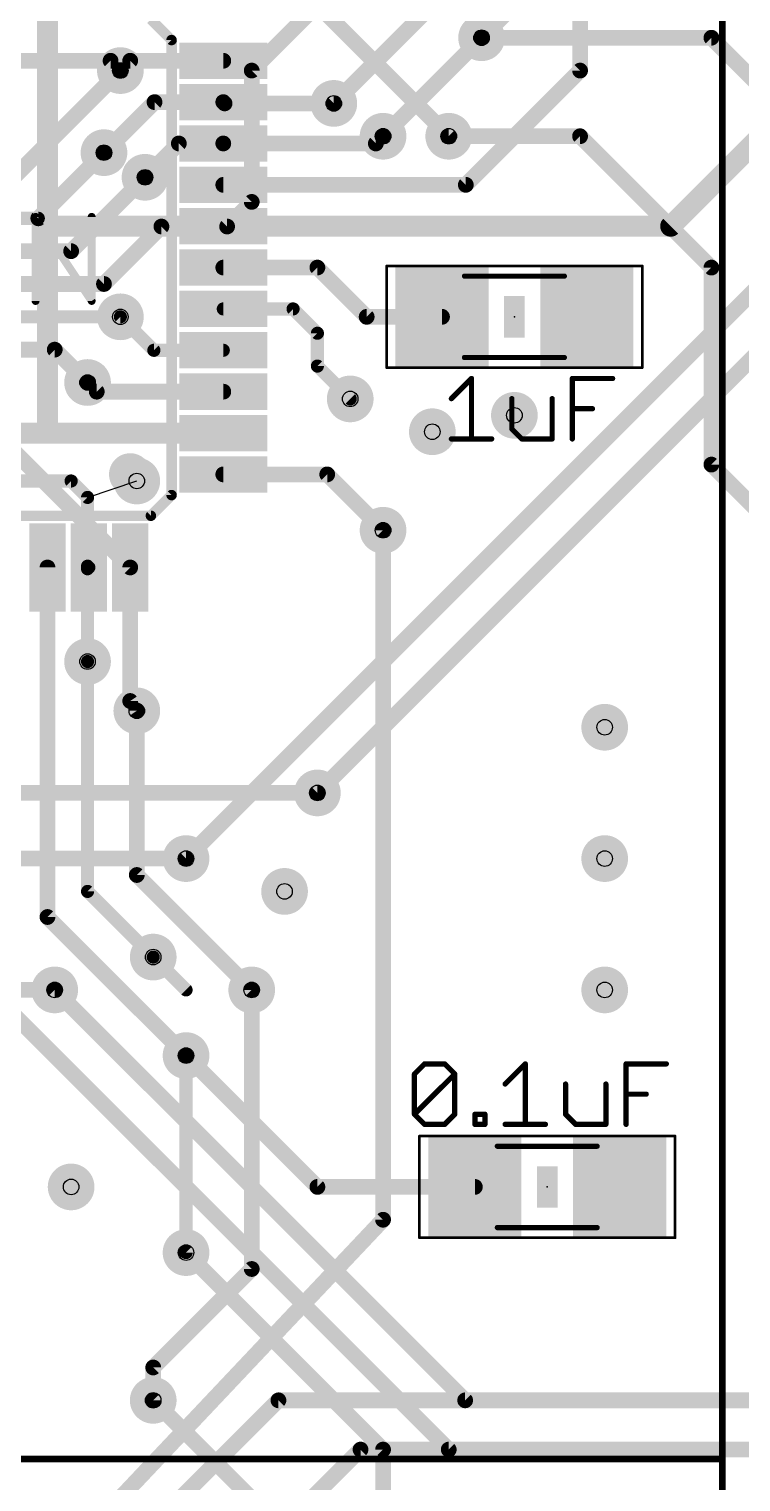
# Model space of a CAD drawing. Extents: x -1 to 156, y 2 to 108.
# Drawn here: x 60.46 to 74.23, y 33.66 to 61.76 of the extents above; entities that cross this region are included whole.
import ezdxf

# ---------------------------------------------------------------- set-up
doc = ezdxf.new("R2010")
doc.units = 0
for name, color, linetype in [('1', 22, 'CONTINUOUS'), ('16', 175, 'CONTINUOUS'), ('18', 82, 'CONTINUOUS'), ('19', 53, 'CONTINUOUS'), ('21', 253, 'CONTINUOUS'), ('23', 7, 'CONTINUOUS'), ('27', 253, 'CONTINUOUS'), ('29', 253, 'CONTINUOUS'), ('30', 253, 'CONTINUOUS'), ('31', 253, 'CONTINUOUS'), ('35', 253, 'CONTINUOUS'), ('39', 22, 'CONTINUOUS'), ('44', 253, 'CONTINUOUS'), ('51', 253, 'CONTINUOUS')]:
    doc.layers.add(name, color=color, linetype=linetype)

# ---------------------------------------------------------------- blocks, each defined once
blk = doc.blocks.new('RECT')
blk.add_solid([(-0.5, -0.5), (0.5, -0.5), (-0.5, 0.5), (0.5, 0.5)])
blk = doc.blocks.new('ROUNDV')
at = {"const_width": 0.5}
blk.add_lwpolyline([(0, -0.25, 1), (0, 0.25, 1), (0, -0.25)], format="xyb", dxfattribs=at)

msp = doc.modelspace()

# ---------------------------------------------------------------- linework, layer by layer
at = {"layer": '1'}
for points, const_width in [([(71.12, 60.96), (71.12, 65.405)], 0.3048), ([(60.82, 62.95), (60.82, 57.95)], 0.4064), ([(65.32, 62.95), (68.58, 59.69)], 0.3048), ([(69.85, 62.23), (69.215, 61.595)], 0.3048), ([(62.23, 60.96), (62.42, 61.15)], 0.3048), ([(62.42, 61.15), (64.22, 61.15)], 0.3048), ([(68.91, 58.75), (71.12, 60.96)], 0.3048), ([(72.8725, 57.95), (75.8825, 60.96)], 0.4064), ([(61.9125, 59.3725), (62.89, 60.35)], 0.3048), ([(62.89, 60.35), (64.22, 60.35)], 0.3048), ([(64.245, 60.325), (64.22, 60.35)], 0.3048), ([(66.3575, 60.325), (64.245, 60.325)], 0.3048), ([(62.7063, 58.8963), (63.36, 59.55)], 0.3048), ([(63.36, 59.55), (64.22, 59.55)], 0.3048), ([(67.17, 59.55), (64.22, 59.55)], 0.3048), ([(67.31, 59.69), (67.17, 59.55)], 0.3048), ([(64.22, 58.75), (68.91, 58.75)], 0.3048), ([(76.2, 58.42), (63.5, 45.72)], 0.3048), ([(60.82, 57.95), (60.82, 53.95)], 0.4064), ([(64.22, 57.95), (60.82, 57.95)], 0.4064), ([(64.22, 57.95), (72.8725, 57.95)], 0.4064), ([(64.22, 57.15), (66.04, 57.15)], 0.3048), ([(66.04, 57.15), (66.9925, 56.1975)], 0.3048), ([(62.8775, 55.55), (62.23, 56.1975)], 0.254), ([(64.22, 56.35), (65.57, 56.35)], 0.254), ([(65.57, 56.35), (66.04, 55.88)], 0.254), ([(66.9925, 56.1975), (68.45, 56.1975)], 0.3048), ([(74.93, 55.88), (66.04, 46.99)], 0.3048), ([(66.04, 55.88), (66.04, 55.245)], 0.254), ([(64.22, 55.55), (62.8775, 55.55)], 0.254), ([(66.04, 55.245), (66.675, 54.61)], 0.254), ([(61.7725, 54.75), (61.595, 54.9275)], 0.3048), ([(64.22, 54.75), (61.7725, 54.75)], 0.3048), ([(55.5375, 53.95), (60.82, 53.95)], 0.4064), ([(60.82, 53.95), (64.22, 53.95)], 0.4064), ([(55.5625, 53.0225), (61.2775, 53.0225)], 0.254), ([(61.2775, 53.0225), (61.595, 52.705)], 0.254), ([(66.23, 53.15), (64.22, 53.15)], 0.3048), ([(67.31, 52.07), (66.23, 53.15)], 0.3048), ([(61.595, 52.705), (61.595, 51.375)], 0.254), ([(60.82, 44.59), (60.82, 51.35)], 0.3048), ([(61.595, 51.375), (61.62, 51.35)], 0.254), ([(61.595, 51.325), (61.62, 51.35)], 0.254), ([(61.595, 49.53), (61.595, 51.325)], 0.254), ([(62.42, 48.7675), (62.42, 51.35)], 0.3048), ([(61.595, 49.53), (61.595, 45.085)], 0.254), ([(62.5475, 48.5775), (62.42, 48.7675)], 0.3048), ([(62.5475, 48.5775), (62.5475, 45.4025)], 0.3048), ([(64.77, 43.18), (62.5475, 45.4025)], 0.3048), ([(61.595, 45.085), (62.865, 43.815)], 0.254), ([(60.82, 44.59), (63.5, 41.91)], 0.3048), ([(68.8975, 35.2425), (60.96, 43.18)], 0.3048), ([(60.02, 42.85), (68.58, 34.29)], 0.3048), ([(63.5, 41.91), (66.04, 39.37)], 0.3048), ([(66.04, 39.37), (69.085, 39.37)], 0.3048), ([(67.31, 34.29), (63.5, 38.1)], 0.3048), ([(66.04, 32.0675), (62.865, 35.2425)], 0.3048), ([(91.1225, 35.2425), (68.8975, 35.2425)], 0.3048), ([(67.31, 27.94), (67.31, 34.29)], 0.3048), ([(68.58, 34.29), (91.44, 34.29)], 0.3048)]:
    msp.add_lwpolyline(points, dxfattribs=dict(at, const_width=const_width))
for points, const_width in [([(69.1611, 61.6489, 1), (69.2689, 61.5411)], 0.1524), ([(62.42, 61.2262, 1), (62.42, 61.0738)], 0.1524), ([(62.4739, 61.0961, 1), (62.3661, 61.2039)], 0.1524), ([(64.22, 61.0738, 1), (64.22, 61.2262)], 0.1524), ([(62.1761, 61.0139, 1), (62.2839, 60.9061)], 0.1524), ([(71.0438, 60.96, 1), (71.1962, 60.96)], 0.1524), ([(71.1739, 60.9061, 1), (71.0661, 61.0139)], 0.1524), ([(62.89, 60.4262, 1), (62.89, 60.2738)], 0.1524), ([(62.9439, 60.2961, 1), (62.8361, 60.4039)], 0.1524), ([(64.2739, 60.4039, 1), (64.1661, 60.2961)], 0.1524), ([(64.245, 60.4012, 1), (64.245, 60.2488)], 0.1524), ([(64.1911, 60.2711, 1), (64.2989, 60.3789)], 0.1524), ([(64.22, 60.2738, 1), (64.22, 60.4262)], 0.1524), ([(66.3575, 60.2488, 1), (66.3575, 60.4012)], 0.1524), ([(63.36, 59.6262, 1), (63.36, 59.4738)], 0.1524), ([(63.4139, 59.4961, 1), (63.3061, 59.6039)], 0.1524), ([(64.22, 59.6262, 1), (64.22, 59.4738)], 0.1524), ([(64.22, 59.4738, 1), (64.22, 59.6262)], 0.1524), ([(67.1161, 59.6039, 1), (67.2239, 59.4961)], 0.1524), ([(67.17, 59.4738, 1), (67.17, 59.6262)], 0.1524), ([(67.3639, 59.6361, 1), (67.2561, 59.7439)], 0.1524), ([(68.5261, 59.6361, 1), (68.6339, 59.7439)], 0.1524), ([(61.8586, 59.4264, 1), (61.9664, 59.3186)], 0.1524), ([(62.6524, 58.9501, 1), (62.7601, 58.8424)], 0.1524), ([(64.22, 58.8262, 1), (64.22, 58.6738)], 0.1524), ([(68.8561, 58.8039, 1), (68.9639, 58.6961)], 0.1524), ([(68.91, 58.6738, 1), (68.91, 58.8262)], 0.1524), ([(60.9216, 57.95, 1), (60.7184, 57.95)], 0.2032), ([(60.82, 58.0516, 1), (60.82, 57.8484)], 0.2032), ([(60.7184, 57.95, 1), (60.9216, 57.95)], 0.2032), ([(64.22, 58.0516, 1), (64.22, 57.8484)], 0.2032), ([(64.22, 57.8484, 1), (64.22, 58.0516)], 0.2032), ([(72.8007, 58.0218, 1), (72.9443, 57.8782)], 0.2032), ([(72.8725, 57.8484, 1), (72.8725, 58.0516)], 0.2032), ([(64.22, 57.2262, 1), (64.22, 57.0738)], 0.1524), ([(66.0939, 57.2039, 1), (65.9861, 57.0961)], 0.1524), ([(66.04, 57.0738, 1), (66.04, 57.2262)], 0.1524), ([(62.2749, 56.2424, 1), (62.1851, 56.1526)], 0.127), ([(64.22, 56.4135, 1), (64.22, 56.2865)], 0.127), ([(65.6149, 56.3949, 1), (65.5251, 56.3051)], 0.127), ([(65.57, 56.2865, 1), (65.57, 56.4135)], 0.127), ([(66.9925, 56.2737, 1), (66.9925, 56.1213)], 0.1524), ([(66.9386, 56.1436, 1), (67.0464, 56.2514)], 0.1524), ([(68.45, 56.1213, 1), (68.45, 56.2737)], 0.1524), ([(66.1035, 55.88, 1), (65.9765, 55.88)], 0.127), ([(65.9951, 55.8351, 1), (66.0849, 55.9249)], 0.127), ([(62.8775, 55.6135, 1), (62.8775, 55.4865)], 0.127), ([(62.8326, 55.5051, 1), (62.9224, 55.5949)], 0.127), ([(64.22, 55.4865, 1), (64.22, 55.6135)], 0.127), ([(66.0849, 55.2899, 1), (65.9951, 55.2001)], 0.127), ([(61.6489, 54.9814, 1), (61.5411, 54.8736)], 0.1524), ([(65.9765, 55.245, 1), (66.1035, 55.245)], 0.127), ([(61.7725, 54.8262, 1), (61.7725, 54.6738)], 0.1524), ([(61.7186, 54.6961, 1), (61.8264, 54.8039)], 0.1524), ([(64.22, 54.6738, 1), (64.22, 54.8262)], 0.1524), ([(66.6301, 54.5651, 1), (66.7199, 54.6549)], 0.127), ([(60.82, 54.0516, 1), (60.82, 53.8484)], 0.2032), ([(60.7184, 53.95, 1), (60.9216, 53.95)], 0.2032), ([(60.82, 53.8484, 1), (60.82, 54.0516)], 0.2032), ([(64.22, 53.8484, 1), (64.22, 54.0516)], 0.2032), ([(61.3224, 53.0674, 1), (61.2326, 52.9776)], 0.127), ([(61.2775, 52.959, 1), (61.2775, 53.086)], 0.127), ([(64.22, 53.2262, 1), (64.22, 53.0738)], 0.1524), ([(66.2839, 53.2039, 1), (66.1761, 53.0961)], 0.1524), ([(66.23, 53.0738, 1), (66.23, 53.2262)], 0.1524), ([(61.6585, 52.705, 1), (61.5315, 52.705)], 0.127), ([(61.5501, 52.6601, 1), (61.6399, 52.7499)], 0.127), ([(67.2561, 52.0161, 1), (67.3639, 52.1239)], 0.1524), ([(60.8962, 51.35, 1), (60.7438, 51.35)], 0.1524), ([(61.6399, 51.4199, 1), (61.5501, 51.3301)], 0.127), ([(61.6585, 51.325, 1), (61.5315, 51.325)], 0.127), ([(61.5315, 51.375, 1), (61.6585, 51.375)], 0.127), ([(61.5501, 51.3699, 1), (61.6399, 51.2801)], 0.127), ([(61.6649, 51.3051, 1), (61.5751, 51.3949)], 0.127), ([(61.5751, 51.3051, 1), (61.6649, 51.3949)], 0.127), ([(62.4962, 51.35, 1), (62.3438, 51.35)], 0.1524), ([(61.6585, 49.53, 1), (61.5315, 49.53)], 0.127), ([(61.5315, 49.53, 1), (61.6585, 49.53)], 0.127), ([(62.4833, 48.81, 1), (62.3567, 48.725)], 0.1524), ([(62.3438, 48.7675, 1), (62.4962, 48.7675)], 0.1524), ([(62.6237, 48.5775, 1), (62.4713, 48.5775)], 0.1524), ([(62.4842, 48.535, 1), (62.6108, 48.62)], 0.1524), ([(65.9861, 47.0439, 1), (66.0939, 46.9361)], 0.1524), ([(63.4461, 45.7739, 1), (63.5539, 45.6661)], 0.1524), ([(62.6014, 45.4564, 1), (62.4936, 45.3486)], 0.1524), ([(62.4713, 45.4025, 1), (62.6237, 45.4025)], 0.1524), ([(61.6399, 45.1299, 1), (61.5501, 45.0401)], 0.127), ([(61.5315, 45.085, 1), (61.6585, 45.085)], 0.127), ([(60.8739, 44.6439, 1), (60.7661, 44.5361)], 0.1524), ([(60.7438, 44.59, 1), (60.8962, 44.59)], 0.1524), ([(62.8201, 43.7701, 1), (62.9099, 43.8599)], 0.127), ([(61.0139, 43.2339, 1), (60.9061, 43.1261)], 0.1524), ([(64.7161, 43.1261, 1), (64.8239, 43.2339)], 0.1524), ([(63.5539, 41.9639, 1), (63.4461, 41.8561)], 0.1524), ([(63.4461, 41.8561, 1), (63.5539, 41.9639)], 0.1524), ([(66.04, 39.4462, 1), (66.04, 39.2938)], 0.1524), ([(65.9861, 39.3161, 1), (66.0939, 39.4239)], 0.1524), ([(69.085, 39.2938, 1), (69.085, 39.4462)], 0.1524), ([(63.5539, 38.1539, 1), (63.4461, 38.0461)], 0.1524), ([(62.9189, 35.2964, 1), (62.8111, 35.1886)], 0.1524), ([(68.8975, 35.3187, 1), (68.8975, 35.1663)], 0.1524), ([(68.8436, 35.1886, 1), (68.9514, 35.2964)], 0.1524), ([(67.3862, 34.29, 1), (67.2338, 34.29)], 0.1524), ([(67.2561, 34.2361, 1), (67.3639, 34.3439)], 0.1524), ([(68.58, 34.3662, 1), (68.58, 34.2138)], 0.1524), ([(68.5261, 34.2361, 1), (68.6339, 34.3439)], 0.1524)]:
    msp.add_lwpolyline(points, format="xyb", dxfattribs=dict(at, const_width=const_width))
at = {"layer": '16'}
for points, const_width in [([(66.1988, 62.3888), (64.77, 60.96)], 0.3048), ([(68.4213, 62.3888), (66.3575, 60.325)], 0.3048), ([(69.215, 61.595), (67.31, 59.69)], 0.3048), ([(73.66, 61.595), (69.215, 61.595)], 0.3048), ([(75.565, 59.69), (73.66, 61.595)], 0.3048), ([(62.04, 61.15), (51.88, 61.15)], 0.3048), ([(62.23, 60.96), (62.04, 61.15)], 0.3048), ([(60.1663, 58.8963), (62.23, 60.96)], 0.3048), ([(64.77, 60.96), (64.77, 58.42)], 0.3048), ([(71.12, 59.69), (68.58, 59.69)], 0.3048), ([(73.66, 57.15), (71.12, 59.69)], 0.3048), ([(60.6425, 58.1025), (61.9125, 59.3725)], 0.3048), ([(61.2775, 57.4675), (62.7063, 58.8963)], 0.3048), ([(64.77, 58.42), (64.2938, 57.9438)], 0.3048), ([(37.465, 58.1025), (60.6425, 58.1025)], 0.254), ([(63.0237, 57.9438), (61.9125, 56.8325)], 0.3048), ([(64.2938, 57.9438), (63.0237, 57.9438)], 0.3048), ([(42.2275, 57.4675), (61.2775, 57.4675)], 0.3048), ([(73.66, 53.34), (73.66, 57.15)], 0.3048), ([(61.9125, 56.8325), (42.8625, 56.8325)], 0.3048), ([(62.23, 56.1975), (43.18, 56.1975)], 0.254), ([(60.96, 55.5625), (43.4975, 55.5625)], 0.3048), ([(61.595, 54.9275), (60.96, 55.5625)], 0.3048), ([(60.0075, 53.7625), (62.42, 51.35)], 0.3048), ([(76.2, 50.8), (73.66, 53.34)], 0.3048), ([(67.31, 38.735), (67.31, 52.07)], 0.3048), ([(62.42, 51.35), (62.42, 48.7675)], 0.3048), ([(62.42, 48.7675), (62.5475, 48.5775)], 0.3048), ([(66.04, 46.99), (58.42, 46.99)], 0.3048), ([(63.5, 45.72), (57.785, 45.72)], 0.3048), ([(62.865, 43.815), (63.5, 43.18)], 0.254), ([(60.96, 43.18), (58.42, 43.18)], 0.3048), ([(64.77, 37.7825), (64.77, 43.18)], 0.3048), ([(63.5, 38.1), (63.5, 41.91)], 0.254), ([(61.9125, 33.02), (67.31, 38.735)], 0.3048), ([(62.865, 35.8775), (64.77, 37.7825)], 0.3048), ([(62.865, 35.2425), (62.865, 35.8775)], 0.3048), ([(65.2865, 35.2425), (60.57, 30.526)], 0.3048), ([(65.2865, 35.2425), (88.265, 35.2425)], 0.3048), ([(63.11, 30.526), (66.874, 34.29)], 0.3048), ([(66.874, 34.29), (92.8688, 34.29)], 0.3048)]:
    msp.add_lwpolyline(points, dxfattribs=dict(at, const_width=const_width))
for points, const_width in [([(69.215, 61.6712, 1), (69.215, 61.5188)], 0.1524), ([(69.2689, 61.5411, 1), (69.1611, 61.6489)], 0.1524), ([(73.7139, 61.6489, 1), (73.6061, 61.5411)], 0.1524), ([(73.66, 61.5188, 1), (73.66, 61.6712)], 0.1524), ([(62.0939, 61.2039, 1), (61.9861, 61.0961)], 0.1524), ([(62.04, 61.0738, 1), (62.04, 61.2262)], 0.1524), ([(62.2839, 60.9061, 1), (62.1761, 61.0139)], 0.1524), ([(62.1761, 60.9061, 1), (62.2839, 61.0139)], 0.1524), ([(64.8462, 60.96, 1), (64.6938, 60.96)], 0.1524), ([(64.7161, 61.0139, 1), (64.8239, 60.9061)], 0.1524), ([(66.3036, 60.3789, 1), (66.4114, 60.2711)], 0.1524), ([(67.2561, 59.7439, 1), (67.3639, 59.6361)], 0.1524), ([(68.58, 59.7662, 1), (68.58, 59.6138)], 0.1524), ([(71.1739, 59.7439, 1), (71.0661, 59.6361)], 0.1524), ([(71.12, 59.6138, 1), (71.12, 59.7662)], 0.1524), ([(61.9664, 59.3186, 1), (61.8586, 59.4264)], 0.1524), ([(62.7601, 58.8424, 1), (62.6524, 58.9501)], 0.1524), ([(64.6938, 58.42, 1), (64.8462, 58.42)], 0.1524), ([(64.8239, 58.3661, 1), (64.7161, 58.4739)], 0.1524), ([(60.5886, 58.1564, 1), (60.6964, 58.0486)], 0.1524), ([(60.6425, 58.039, 1), (60.6425, 58.166)], 0.127), ([(63.0237, 58.02, 1), (63.0237, 57.8676)], 0.1524), ([(63.0776, 57.8899, 1), (62.9699, 57.9976)], 0.1524), ([(64.2399, 57.9976, 1), (64.3476, 57.8899)], 0.1524), ([(64.2938, 57.8676, 1), (64.2938, 58.02)], 0.1524), ([(61.2775, 57.3913, 1), (61.2775, 57.5437)], 0.1524), ([(61.2236, 57.5214, 1), (61.3314, 57.4136)], 0.1524), ([(73.7362, 57.15, 1), (73.5838, 57.15)], 0.1524), ([(73.6061, 57.0961, 1), (73.7139, 57.2039)], 0.1524), ([(61.8586, 56.8864, 1), (61.9664, 56.7786)], 0.1524), ([(61.9125, 56.7563, 1), (61.9125, 56.9087)], 0.1524), ([(62.23, 56.134, 1), (62.23, 56.261)], 0.127), ([(61.0139, 55.6164, 1), (60.9061, 55.5086)], 0.1524), ([(60.96, 55.4863, 1), (60.96, 55.6387)], 0.1524), ([(61.5411, 54.8736, 1), (61.6489, 54.9814)], 0.1524), ([(73.7139, 53.3939, 1), (73.6061, 53.2861)], 0.1524), ([(73.5838, 53.34, 1), (73.7362, 53.34)], 0.1524), ([(67.3862, 52.07, 1), (67.2338, 52.07)], 0.1524), ([(62.4962, 51.35, 1), (62.3438, 51.35)], 0.1524), ([(62.3661, 51.2961, 1), (62.4739, 51.4039)], 0.1524), ([(62.4833, 48.81, 1), (62.3567, 48.725)], 0.1524), ([(62.3438, 48.7675, 1), (62.4962, 48.7675)], 0.1524), ([(62.4842, 48.535, 1), (62.6108, 48.62)], 0.1524), ([(66.04, 46.9138, 1), (66.04, 47.0662)], 0.1524), ([(63.5, 45.6438, 1), (63.5, 45.7962)], 0.1524), ([(62.9099, 43.8599, 1), (62.8201, 43.7701)], 0.127), ([(60.96, 43.1038, 1), (60.96, 43.2562)], 0.1524), ([(63.4551, 43.1351, 1), (63.5449, 43.2249)], 0.127), ([(64.8462, 43.18, 1), (64.6938, 43.18)], 0.1524), ([(63.5635, 41.91, 1), (63.4365, 41.91)], 0.127), ([(67.2338, 38.735, 1), (67.3862, 38.735)], 0.1524), ([(67.3654, 38.6827, 1), (67.2546, 38.7873)], 0.1524), ([(63.4365, 38.1, 1), (63.5635, 38.1)], 0.127), ([(64.8239, 37.7286, 1), (64.7161, 37.8364)], 0.1524), ([(64.6938, 37.7825, 1), (64.8462, 37.7825)], 0.1524), ([(62.9412, 35.8775, 1), (62.7888, 35.8775)], 0.1524), ([(62.8111, 35.9314, 1), (62.9189, 35.8236)], 0.1524), ([(62.7888, 35.2425, 1), (62.9412, 35.2425)], 0.1524), ([(65.2865, 35.3187, 1), (65.2865, 35.1663)], 0.1524), ([(65.3404, 35.1886, 1), (65.2326, 35.2964)], 0.1524), ([(66.874, 34.3662, 1), (66.874, 34.2138)], 0.1524), ([(66.9279, 34.2361, 1), (66.8201, 34.3439)], 0.1524)]:
    msp.add_lwpolyline(points, format="xyb", dxfattribs=dict(at, const_width=const_width))
at = {"layer": '19'}
msp.add_line((61.595, 52.705), (62.5475, 53.0225), dxfattribs=at)
at = {"layer": '21'}
for points, const_width in [([(73.87, 80.106), (73.87, 34.106)], 0.127), ([(62.82, 61.95), (63.22, 61.55)], 0.2032), ([(63.22, 61.55), (63.22, 52.75)], 0.2032), ([(63.22, 52.75), (62.82, 52.35)], 0.2032), ([(62.82, 52.35), (54.02, 52.35)], 0.2032), ([(73.87, 34.106), (39.37, 34.106)], 0.127), ([(73.87, 28.106), (73.87, 34.106)], 0.127)]:
    msp.add_lwpolyline(points, dxfattribs=dict(at, const_width=const_width))
for points, const_width in [([(63.2708, 61.55, 1), (63.1692, 61.55)], 0.1016), ([(63.1841, 61.5141, 1), (63.2559, 61.5859)], 0.1016), ([(62.42, 52.8673, 1), (62.42, 53.4327, 1), (62.42, 52.8673)], 0.254), ([(63.2559, 52.7141, 1), (63.1841, 52.7859)], 0.1016), ([(63.1692, 52.75, 1), (63.2708, 52.75)], 0.1016), ([(62.7841, 52.3859, 1), (62.8559, 52.3141)], 0.1016), ([(62.82, 52.2992, 1), (62.82, 52.4008)], 0.1016), ([(73.9018, 34.106, 1), (73.8383, 34.106)], 0.0635), ([(73.8383, 34.106, 1), (73.9018, 34.106)], 0.0635), ([(73.87, 34.0742, 1), (73.87, 34.1378)], 0.0635)]:
    msp.add_lwpolyline(points, format="xyb", dxfattribs=dict(at, const_width=const_width))
at = {"layer": '23'}
for p in [(69.85, 56.1975), (70.485, 39.37)]:
    msp.add_point(p, dxfattribs=at)
at = {"layer": '27'}
for points, const_width in [([(60.5897, 56.5039), (60.5897, 58.1309)], 0.1524), ([(60.5897, 58.1309), (61.6743, 56.5039)], 0.1524), ([(61.6743, 56.5039), (61.6743, 58.1309)], 0.1524), ([(68.6308, 54.6149), (69.0206, 55.0047)], 0.1016), ([(69.0206, 55.0047), (69.0206, 53.8353)], 0.1016), ([(70.9696, 53.8353), (70.9696, 55.0047)], 0.1016), ([(70.9696, 55.0047), (71.7492, 55.0047)], 0.1016), ([(69.8002, 54.6149), (69.8002, 54.0302)], 0.1016), ([(70.5798, 53.8353), (70.5798, 54.6149)], 0.1016), ([(70.9696, 54.42), (71.3594, 54.42)], 0.1016), ([(69.8002, 54.0302), (69.9951, 53.8353)], 0.1016), ([(68.6308, 53.8353), (69.4104, 53.8353)], 0.1016), ([(69.9951, 53.8353), (70.5798, 53.8353)], 0.1016), ([(67.9164, 41.5542), (68.1113, 41.7491)], 0.1016), ([(67.9164, 40.7746), (67.9164, 41.5542)], 0.1016), ([(67.9164, 40.7746), (68.696, 41.5542)], 0.1016), ([(68.1113, 41.7491), (68.5011, 41.7491)], 0.1016), ([(68.5011, 41.7491), (68.696, 41.5542)], 0.1016), ([(68.696, 41.5542), (68.696, 40.7746)], 0.1016), ([(69.6705, 41.3593), (70.0603, 41.7491)], 0.1016), ([(70.0603, 41.7491), (70.0603, 40.5797)], 0.1016), ([(72.0093, 40.5797), (72.0093, 41.7491)], 0.1016), ([(72.0093, 41.7491), (72.7889, 41.7491)], 0.1016), ([(70.8399, 41.3593), (70.8399, 40.7746)], 0.1016), ([(71.6195, 40.5797), (71.6195, 41.3593)], 0.1016), ([(72.0093, 41.1644), (72.3991, 41.1644)], 0.1016), ([(68.1113, 40.5797), (67.9164, 40.7746)], 0.1016), ([(68.696, 40.7746), (68.5011, 40.5797)], 0.1016), ([(69.0858, 40.5797), (69.0858, 40.7746)], 0.1016), ([(69.0858, 40.7746), (69.2807, 40.7746)], 0.1016), ([(69.2807, 40.7746), (69.2807, 40.5797)], 0.1016), ([(70.8399, 40.7746), (71.0348, 40.5797)], 0.1016), ([(68.5011, 40.5797), (68.1113, 40.5797)], 0.1016), ([(69.2807, 40.5797), (69.0858, 40.5797)], 0.1016), ([(69.6705, 40.5797), (70.4501, 40.5797)], 0.1016), ([(71.0348, 40.5797), (71.6195, 40.5797)], 0.1016)]:
    msp.add_lwpolyline(points, dxfattribs=dict(at, const_width=const_width))
for points, const_width in [([(60.6278, 58.1309, 1), (60.5516, 58.1309)], 0.0762), ([(60.6214, 58.152, 1), (60.558, 58.1098)], 0.0762), ([(61.7124, 58.1309, 1), (61.6362, 58.1309)], 0.0762), ([(60.5516, 56.5039, 1), (60.6278, 56.5039)], 0.0762), ([(61.6362, 56.5039, 1), (61.7124, 56.5039)], 0.0762), ([(61.6426, 56.4828, 1), (61.706, 56.5251)], 0.0762), ([(69.046, 55.0047, 1), (68.9952, 55.0047)], 0.0508), ([(69.0386, 54.9867, 1), (69.0026, 55.0227)], 0.0508), ([(70.995, 55.0047, 1), (70.9442, 55.0047)], 0.0508), ([(70.9696, 55.0301, 1), (70.9696, 54.9793)], 0.0508), ([(71.7492, 54.9793, 1), (71.7492, 55.0301)], 0.0508), ([(68.6128, 54.6329, 1), (68.6488, 54.5969)], 0.0508), ([(69.8256, 54.6149, 1), (69.7748, 54.6149)], 0.0508), ([(70.6052, 54.6149, 1), (70.5544, 54.6149)], 0.0508), ([(70.9696, 54.4454, 1), (70.9696, 54.3946)], 0.0508), ([(71.3594, 54.3946, 1), (71.3594, 54.4454)], 0.0508), ([(69.8182, 54.0482, 1), (69.7822, 54.0122)], 0.0508), ([(69.7748, 54.0302, 1), (69.8256, 54.0302)], 0.0508), ([(68.6308, 53.8607, 1), (68.6308, 53.8099)], 0.0508), ([(68.9952, 53.8353, 1), (69.046, 53.8353)], 0.0508), ([(69.4104, 53.8099, 1), (69.4104, 53.8607)], 0.0508), ([(69.9951, 53.8607, 1), (69.9951, 53.8099)], 0.0508), ([(69.9771, 53.8173, 1), (70.0131, 53.8533)], 0.0508), ([(70.5544, 53.8353, 1), (70.6052, 53.8353)], 0.0508), ([(70.5798, 53.8099, 1), (70.5798, 53.8607)], 0.0508), ([(70.9442, 53.8353, 1), (70.995, 53.8353)], 0.0508), ([(67.9418, 41.5542, 1), (67.891, 41.5542)], 0.0508), ([(67.8985, 41.5721, 1), (67.9344, 41.5362)], 0.0508), ([(68.1113, 41.7745, 1), (68.1113, 41.7237)], 0.0508), ([(68.1293, 41.7311, 1), (68.0934, 41.767)], 0.0508), ([(68.5191, 41.767, 1), (68.4832, 41.7311)], 0.0508), ([(68.5011, 41.7237, 1), (68.5011, 41.7745)], 0.0508), ([(68.7214, 41.5542, 1), (68.6706, 41.5542)], 0.0508), ([(68.714, 41.5362, 1), (68.6781, 41.5721)], 0.0508), ([(68.6781, 41.5362, 1), (68.714, 41.5721)], 0.0508), ([(70.0857, 41.7491, 1), (70.0349, 41.7491)], 0.0508), ([(70.0783, 41.7311, 1), (70.0424, 41.767)], 0.0508), ([(72.0347, 41.7491, 1), (71.9839, 41.7491)], 0.0508), ([(72.0093, 41.7745, 1), (72.0093, 41.7237)], 0.0508), ([(72.7889, 41.7237, 1), (72.7889, 41.7745)], 0.0508), ([(69.6526, 41.3772, 1), (69.6885, 41.3413)], 0.0508), ([(70.8653, 41.3593, 1), (70.8145, 41.3593)], 0.0508), ([(71.6449, 41.3593, 1), (71.5941, 41.3593)], 0.0508), ([(72.0093, 41.1898, 1), (72.0093, 41.139)], 0.0508), ([(72.3991, 41.139, 1), (72.3991, 41.1898)], 0.0508), ([(67.891, 40.7746, 1), (67.9418, 40.7746)], 0.0508), ([(67.9344, 40.7925, 1), (67.8985, 40.7566)], 0.0508), ([(67.8985, 40.7925, 1), (67.9344, 40.7566)], 0.0508), ([(68.6706, 40.7746, 1), (68.7214, 40.7746)], 0.0508), ([(68.714, 40.7566, 1), (68.6781, 40.7925)], 0.0508), ([(69.1112, 40.7746, 1), (69.0604, 40.7746)], 0.0508), ([(69.0858, 40.8, 1), (69.0858, 40.7492)], 0.0508), ([(69.3061, 40.7746, 1), (69.2553, 40.7746)], 0.0508), ([(69.2807, 40.7492, 1), (69.2807, 40.8)], 0.0508), ([(70.8145, 40.7746, 1), (70.8653, 40.7746)], 0.0508), ([(70.8579, 40.7925, 1), (70.822, 40.7566)], 0.0508), ([(68.1113, 40.6051, 1), (68.1113, 40.5543)], 0.0508), ([(68.0934, 40.5617, 1), (68.1293, 40.5976)], 0.0508), ([(68.4832, 40.5976, 1), (68.5191, 40.5617)], 0.0508), ([(68.5011, 40.5543, 1), (68.5011, 40.6051)], 0.0508), ([(69.0858, 40.6051, 1), (69.0858, 40.5543)], 0.0508), ([(69.0604, 40.5797, 1), (69.1112, 40.5797)], 0.0508), ([(69.2553, 40.5797, 1), (69.3061, 40.5797)], 0.0508), ([(69.2807, 40.5543, 1), (69.2807, 40.6051)], 0.0508), ([(69.6705, 40.6051, 1), (69.6705, 40.5543)], 0.0508), ([(70.0349, 40.5797, 1), (70.0857, 40.5797)], 0.0508), ([(70.4501, 40.5543, 1), (70.4501, 40.6051)], 0.0508), ([(71.0348, 40.6051, 1), (71.0348, 40.5543)], 0.0508), ([(71.0169, 40.5617, 1), (71.0528, 40.5976)], 0.0508), ([(71.5941, 40.5797, 1), (71.6449, 40.5797)], 0.0508), ([(71.6195, 40.5543, 1), (71.6195, 40.6051)], 0.0508), ([(71.9839, 40.5797, 1), (72.0347, 40.5797)], 0.0508)]:
    msp.add_lwpolyline(points, format="xyb", dxfattribs=dict(at, const_width=const_width))
at = {"layer": '39', "const_width": 0.0508}
for points in [[(67.377, 57.1805), (72.323, 57.1805)], [(67.377, 55.2145), (67.377, 57.1805)], [(72.323, 57.1805), (72.323, 55.2145)], [(72.323, 55.2145), (67.377, 55.2145)], [(68.012, 40.353), (72.958, 40.353)], [(68.012, 38.387), (68.012, 40.353)], [(72.958, 40.353), (72.958, 38.387)], [(72.958, 38.387), (68.012, 38.387)]]:
    msp.add_lwpolyline(points, dxfattribs=at)
at = {"layer": '39', "const_width": 0.0254}
for points in [[(67.377, 57.1932, 1), (67.377, 57.1678)], [(67.3897, 57.1805, 1), (67.3643, 57.1805)], [(72.3357, 57.1805, 1), (72.3103, 57.1805)], [(72.323, 57.1678, 1), (72.323, 57.1932)], [(67.377, 55.2272, 1), (67.377, 55.2018)], [(67.3643, 55.2145, 1), (67.3897, 55.2145)], [(72.3103, 55.2145, 1), (72.3357, 55.2145)], [(72.323, 55.2018, 1), (72.323, 55.2272)], [(68.012, 40.3657, 1), (68.012, 40.3403)], [(68.0247, 40.353, 1), (67.9993, 40.353)], [(72.9707, 40.353, 1), (72.9453, 40.353)], [(72.958, 40.3403, 1), (72.958, 40.3657)], [(68.012, 38.3997, 1), (68.012, 38.3743)], [(67.9993, 38.387, 1), (68.0247, 38.387)], [(72.9453, 38.387, 1), (72.9707, 38.387)], [(72.958, 38.3743, 1), (72.958, 38.3997)]]:
    msp.add_lwpolyline(points, format="xyb", dxfattribs=at)
at = {"layer": '44'}
for centre in [(69.215, 61.595), (62.23, 60.96), (66.3575, 60.325), (67.31, 59.69), (68.58, 59.69), (61.9125, 59.3725), (62.7063, 58.8963), (62.23, 56.1975), (61.595, 54.9275), (66.675, 54.61), (69.85, 54.2925), (68.2625, 53.975), (62.5475, 53.0225), (67.31, 52.07), (61.595, 49.53), (62.5475, 48.5775), (71.5962, 48.26), (66.04, 46.99), (63.5, 45.72), (71.5962, 45.72), (65.405, 45.085), (62.865, 43.815), (60.96, 43.18), (64.77, 43.18), (71.5962, 43.18), (63.5, 41.91), (61.2775, 39.37), (63.5, 38.1), (62.865, 35.2425)]:
    msp.add_circle(centre, 0.15, dxfattribs=at)
at = {"layer": '51', "const_width": 0.1016}
for points in [[(68.885, 56.9845), (70.815, 56.9845)], [(68.885, 55.4105), (70.815, 55.4105)], [(71.45, 40.157), (69.52, 40.157)], [(71.45, 38.583), (69.52, 38.583)]]:
    msp.add_lwpolyline(points, dxfattribs=at)
at = {"layer": '51', "const_width": 0.0508}
for points in [[(68.885, 57.0099, 1), (68.885, 56.9591)], [(70.815, 56.9591, 1), (70.815, 57.0099)], [(68.885, 55.4359, 1), (68.885, 55.3851)], [(70.815, 55.3851, 1), (70.815, 55.4359)], [(69.52, 40.1824, 1), (69.52, 40.1316)], [(71.45, 40.1316, 1), (71.45, 40.1824)], [(69.52, 38.6084, 1), (69.52, 38.5576)], [(71.45, 38.5576, 1), (71.45, 38.6084)]]:
    msp.add_lwpolyline(points, format="xyb", dxfattribs=at)

# ---------------------------------------------------------------- block references
at = {"layer": '1', "rotation": 180}
for p, xscale, yscale in [((64.22, 61.15), 1.5, 0.5), ((64.22, 60.35), 1.5, 0.5), ((64.22, 59.55), 1.5, 0.5), ((64.22, 58.75), 1.5, 0.5), ((64.22, 57.95), 1.5, 0.5), ((64.22, 57.15), 1.5, 0.5), ((64.22, 56.35), 1.5, 0.5), ((64.22, 55.55), 1.5, 0.5), ((64.22, 54.75), 1.5, 0.5), ((64.22, 53.95), 1.5, 0.5), ((64.22, 53.15), 1.5, 0.5), ((60.82, 51.35), 0.5, 1.5), ((61.62, 51.35), 0.5, 1.5), ((62.42, 51.35), 0.5, 1.5), ((69.085, 39.37), 1.6, 1.8), ((71.885, 39.37), 1.6, 1.8)]:
    msp.add_blockref('RECT', p, dxfattribs=dict(at, xscale=xscale, yscale=yscale))
at = {"layer": '1', "xscale": 1.6, "yscale": 1.8}
for p in [(68.45, 56.1975), (71.25, 56.1975)]:
    msp.add_blockref('RECT', p, dxfattribs=at)
at = {"layer": '18', "xscale": 0.7, "yscale": 0.7}
for p in [(69.215, 61.595), (69.215, 61.595), (62.23, 60.96), (62.23, 60.96), (66.3575, 60.325), (66.3575, 60.325), (67.31, 59.69), (67.31, 59.69), (68.58, 59.69), (68.58, 59.69), (61.9125, 59.3725), (61.9125, 59.3725), (62.7063, 58.8963), (62.7063, 58.8963), (62.23, 56.1975), (62.23, 56.1975), (61.595, 54.9275), (61.595, 54.9275), (66.675, 54.61), (66.675, 54.61), (69.85, 54.2925), (69.85, 54.2925), (68.2625, 53.975), (68.2625, 53.975), (62.5475, 53.0225), (62.5475, 53.0225), (67.31, 52.07), (67.31, 52.07), (61.595, 49.53), (61.595, 49.53), (62.5475, 48.5775), (62.5475, 48.5775), (71.5962, 48.26), (71.5962, 48.26), (66.04, 46.99), (66.04, 46.99), (63.5, 45.72), (63.5, 45.72), (71.5962, 45.72), (71.5962, 45.72), (65.405, 45.085), (65.405, 45.085), (62.865, 43.815), (62.865, 43.815), (60.96, 43.18), (60.96, 43.18), (64.77, 43.18), (64.77, 43.18), (71.5962, 43.18), (71.5962, 43.18), (63.5, 41.91), (63.5, 41.91), (61.2775, 39.37), (61.2775, 39.37), (63.5, 38.1), (63.5, 38.1), (62.865, 35.2425), (62.865, 35.2425)]:
    msp.add_blockref('ROUNDV', p, dxfattribs=at)
at = {"layer": '29'}
for name, p, xscale, yscale in [('ROUNDV', (69.215, 61.595), 0.9032, 0.9032), ('ROUNDV', (62.23, 60.96), 0.9032, 0.9032), ('ROUNDV', (66.3575, 60.325), 0.9032, 0.9032), ('ROUNDV', (67.31, 59.69), 0.9032, 0.9032), ('ROUNDV', (68.58, 59.69), 0.9032, 0.9032), ('ROUNDV', (61.9125, 59.3725), 0.9032, 0.9032), ('ROUNDV', (62.7063, 58.8963), 0.9032, 0.9032), ('RECT', (68.45, 56.1975), 1.8032, 2.0032), ('RECT', (71.25, 56.1975), 1.8032, 2.0032), ('ROUNDV', (62.23, 56.1975), 0.9032, 0.9032), ('ROUNDV', (61.595, 54.9275), 0.9032, 0.9032), ('ROUNDV', (66.675, 54.61), 0.9032, 0.9032), ('ROUNDV', (69.85, 54.2925), 0.9032, 0.9032), ('ROUNDV', (68.2625, 53.975), 0.9032, 0.9032), ('ROUNDV', (62.5475, 53.0225), 0.9032, 0.9032), ('ROUNDV', (67.31, 52.07), 0.9032, 0.9032), ('ROUNDV', (61.595, 49.53), 0.9032, 0.9032), ('ROUNDV', (62.5475, 48.5775), 0.9032, 0.9032), ('ROUNDV', (71.5962, 48.26), 0.9032, 0.9032), ('ROUNDV', (66.04, 46.99), 0.9032, 0.9032), ('ROUNDV', (63.5, 45.72), 0.9032, 0.9032), ('ROUNDV', (71.5962, 45.72), 0.9032, 0.9032), ('ROUNDV', (65.405, 45.085), 0.9032, 0.9032), ('ROUNDV', (62.865, 43.815), 0.9032, 0.9032), ('ROUNDV', (60.96, 43.18), 0.9032, 0.9032), ('ROUNDV', (64.77, 43.18), 0.9032, 0.9032), ('ROUNDV', (71.5962, 43.18), 0.9032, 0.9032), ('ROUNDV', (63.5, 41.91), 0.9032, 0.9032), ('ROUNDV', (61.2775, 39.37), 0.9032, 0.9032), ('ROUNDV', (63.5, 38.1), 0.9032, 0.9032), ('ROUNDV', (62.865, 35.2425), 0.9032, 0.9032)]:
    msp.add_blockref(name, p, dxfattribs=dict(at, xscale=xscale, yscale=yscale))
at = {"layer": '29', "rotation": 180}
for p, xscale, yscale in [((64.22, 61.15), 1.7032, 0.7032), ((64.22, 60.35), 1.7032, 0.7032), ((64.22, 59.55), 1.7032, 0.7032), ((64.22, 58.75), 1.7032, 0.7032), ((64.22, 57.95), 1.7032, 0.7032), ((64.22, 57.15), 1.7032, 0.7032), ((64.22, 56.35), 1.7032, 0.7032), ((64.22, 55.55), 1.7032, 0.7032), ((64.22, 54.75), 1.7032, 0.7032), ((64.22, 53.95), 1.7032, 0.7032), ((64.22, 53.15), 1.7032, 0.7032), ((60.82, 51.35), 0.7032, 1.7032), ((61.62, 51.35), 0.7032, 1.7032), ((62.42, 51.35), 0.7032, 1.7032), ((69.085, 39.37), 1.8032, 2.0032), ((71.885, 39.37), 1.8032, 2.0032)]:
    msp.add_blockref('RECT', p, dxfattribs=dict(at, xscale=xscale, yscale=yscale))
at = {"layer": '30', "xscale": 0.9032, "yscale": 0.9032}
for p in [(69.215, 61.595), (62.23, 60.96), (66.3575, 60.325), (67.31, 59.69), (68.58, 59.69), (61.9125, 59.3725), (62.7063, 58.8963), (62.23, 56.1975), (61.595, 54.9275), (66.675, 54.61), (69.85, 54.2925), (68.2625, 53.975), (62.5475, 53.0225), (67.31, 52.07), (61.595, 49.53), (62.5475, 48.5775), (71.5962, 48.26), (66.04, 46.99), (63.5, 45.72), (71.5962, 45.72), (65.405, 45.085), (62.865, 43.815), (60.96, 43.18), (64.77, 43.18), (71.5962, 43.18), (63.5, 41.91), (61.2775, 39.37), (63.5, 38.1), (62.865, 35.2425)]:
    msp.add_blockref('ROUNDV', p, dxfattribs=at)
at = {"layer": '31', "rotation": 180}
for p, xscale, yscale in [((64.22, 61.15), 1.4238, 0.4238), ((64.22, 60.35), 1.4238, 0.4238), ((64.22, 59.55), 1.4238, 0.4238), ((64.22, 58.75), 1.4238, 0.4238), ((64.22, 57.95), 1.4238, 0.4238), ((64.22, 57.15), 1.4238, 0.4238), ((64.22, 56.35), 1.4238, 0.4238), ((64.22, 55.55), 1.4238, 0.4238), ((64.22, 54.75), 1.4238, 0.4238), ((64.22, 53.95), 1.4238, 0.4238), ((64.22, 53.15), 1.4238, 0.4238), ((60.82, 51.35), 0.4238, 1.4238), ((61.62, 51.35), 0.4238, 1.4238), ((62.42, 51.35), 0.4238, 1.4238), ((69.085, 39.37), 1.5238, 1.7238), ((71.885, 39.37), 1.5238, 1.7238)]:
    msp.add_blockref('RECT', p, dxfattribs=dict(at, xscale=xscale, yscale=yscale))
at = {"layer": '31', "xscale": 1.5238, "yscale": 1.7238}
for p in [(68.45, 56.1975), (71.25, 56.1975)]:
    msp.add_blockref('RECT', p, dxfattribs=at)
at = {"layer": '35', "xscale": 0.3998, "yscale": 0.8002}
msp.add_blockref('RECT', (69.85, 56.1975), dxfattribs=at)
at = {"layer": '35', "xscale": 0.3998, "yscale": 0.8002, "rotation": 180}
msp.add_blockref('RECT', (70.485, 39.37), dxfattribs=at)
at = {"layer": '51', "rotation": 180}
for p, xscale, yscale in [((63.9451, 61.15), 1.1501, 0.3998), ((63.9451, 60.35), 1.1501, 0.4), ((63.9451, 59.5499), 1.1501, 0.4), ((63.9451, 58.7501), 1.1501, 0.4001), ((63.9451, 57.95), 1.1501, 0.4001), ((63.9451, 57.15), 1.1501, 0.3998), ((63.9451, 56.3501), 1.1501, 0.4001), ((63.9451, 55.55), 1.1501, 0.4001), ((63.9451, 54.7501), 1.1501, 0.4), ((63.9451, 53.95), 1.1501, 0.4), ((63.9451, 53.15), 1.1501, 0.3998), ((60.8199, 51.625), 0.4, 1.1501), ((61.62, 51.625), 0.4, 1.1501), ((62.42, 51.625), 0.3998, 1.1501), ((69.1583, 39.3691), 0.7501, 1.7), ((71.8118, 39.3709), 0.7501, 1.7)]:
    msp.add_blockref('RECT', p, dxfattribs=dict(at, xscale=xscale, yscale=yscale))
at = {"layer": '51', "xscale": 0.7501, "yscale": 1.7}
for p in [(68.5233, 56.1966), (71.1767, 56.1984)]:
    msp.add_blockref('RECT', p, dxfattribs=at)

doc.saveas('drawing.dxf')
